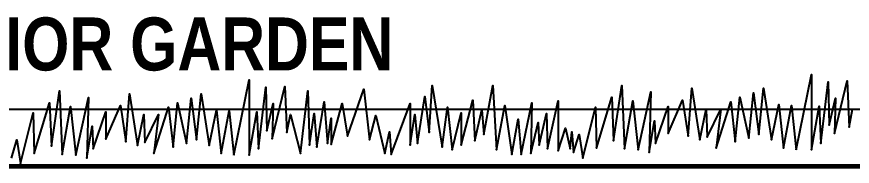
# Model space of a CAD drawing. Header units: millimetres. Extents: x -249630 to 95394, y -188036 to 109963.
# Drawn here: x -71488 to -68730, y -2308 to -1814 of the extents above; entities that cross this region are included whole.
import ezdxf

# ---------------------------------------------------------------- set-up
doc = ezdxf.new("R2010")
doc.units = ezdxf.units.MM
for name, color, linetype in [('Layer5', 84, 'Continuous'), ('SUBTITULOS', 90, 'Continuous'), ('VEREDA', 1, 'Continuous')]:
    doc.layers.add(name, color=color, linetype=linetype)
doc.layers.add('MUROS', color=6, linetype='Continuous', lineweight=60)
doc.styles.add('SUBTITULOS(E)', font='swisscbi.ttf', dxfattribs={"oblique": 15, "height": 0.2})

msp = doc.modelspace()

# ---------------------------------------------------------------- linework, layer by layer
at = {"layer": 'Layer5'}
for points in [[(-68915.932, -2253.717), (-68864.809, -2004.398), (-68864.809, -2253.717), (-68840.041, -2109.888), (-68834.049, -2232.606), (-68810.081, -2029.074), (-68807.085, -2172.744), (-68786.113, -2082.95), (-68789.109, -2199.682), (-68747.165, -2026.081), (-68741.174, -2178.73), (-68729.19, -2118.867)], [(-70771.426, -2271.834), (-70720.304, -2022.516), (-70720.304, -2271.834), (-70695.535, -2128.006), (-70689.543, -2250.723), (-70665.575, -2047.191), (-70662.579, -2190.861), (-70641.608, -2101.068), (-70644.603, -2217.799), (-70602.66, -2044.198), (-70596.668, -2196.847), (-70584.684, -2136.985), (-70551.728, -2265.689), (-70527.761, -2059.164), (-70521.769, -2238.751), (-70506.789, -2133.992), (-70497.801, -2244.737), (-70473.834, -2095.081), (-70461.85, -2232.765), (-70449.866, -2148.957), (-70449.866, -2235.758), (-70413.914, -2101.068), (-70395.938, -2208.82), (-70342.011, -2053.178), (-70324.035, -2220.792), (-70303.064, -2139.978), (-70273.104, -2265.689), (-70258.124, -2193.854), (-70252.132, -2268.682), (-70189.217, -2101.068), (-70189.217, -2238.751), (-70174.237, -2136.985), (-70165.249, -2232.765), (-70141.281, -2077.123), (-70126.302, -2196.847), (-70117.313, -2041.205), (-70084.358, -2244.737), (-70066.382, -2113.04), (-70051.403, -2253.717), (-70021.443, -2130.999), (-70021.443, -2238.751), (-69982.495, -2089.095), (-69976.503, -2223.785), (-69952.536, -2122.019), (-69946.544, -2202.834), (-69916.584, -2041.205), (-69904.6, -2253.717), (-69877.636, -2107.054), (-69853.669, -2268.682), (-69832.697, -2151.951), (-69823.709, -2268.682), (-69787.758, -2098.074), (-69790.753, -2265.689), (-69766.786, -2163.923), (-69763.79, -2238.751), (-69739.822, -2133.992), (-69736.826, -2250.723), (-69700.875, -2092.088), (-69700.875, -2256.71), (-69676.907, -2181.882), (-69661.927, -2250.723), (-69655.935, -2193.854), (-69649.943, -2262.696), (-69631.967, -2202.834), (-69619.984, -2280.655), (-69578.04, -2113.04), (-69575.044, -2247.73), (-69524.113, -2080.116), (-69518.121, -2223.785), (-69491.157, -2041.205), (-69482.169, -2250.723), (-69455.205, -2092.088), (-69437.23, -2253.717), (-69395.286, -2062.157), (-69401.278, -2262.696), (-69383.302, -2157.937), (-69380.306, -2232.765), (-69338.363, -2110.047), (-69338.363, -2199.84), (-69290.427, -2089.095), (-69272.451, -2208.82), (-69260.468, -2050.185), (-69233.504, -2220.792), (-69212.532, -2119.026), (-69209.536, -2211.813), (-69164.597, -2119.026), (-69179.576, -2247.73), (-69131.641, -2095.081), (-69116.661, -2226.778), (-69101.682, -2080.116), (-69071.722, -2214.806), (-69056.742, -2065.15), (-69038.766, -2202.834), (-69023.786, -2050.185), (-68996.823, -2220.792), (-68972.855, -2104.061), (-68957.875, -2247.73), (-68930.912, -2107.054), (-68915.932, -2253.717)], [(-71505.438, -2280.813), (-71487.461, -2220.951), (-71475.478, -2298.772), (-71433.534, -2131.157), (-71430.538, -2265.848), (-71379.607, -2098.233), (-71373.615, -2241.903), (-71346.651, -2059.322), (-71337.664, -2268.841), (-71310.7, -2110.205), (-71292.724, -2271.834), (-71250.78, -2080.274), (-71256.772, -2280.813), (-71238.797, -2176.054), (-71235.8, -2250.882), (-71193.857, -2128.164), (-71193.857, -2217.958), (-71145.922, -2107.212), (-71127.946, -2226.937), (-71115.962, -2068.302), (-71088.998, -2238.91), (-71068.026, -2137.144), (-71065.03, -2229.93), (-71020.091, -2137.144), (-71035.071, -2265.848), (-70987.136, -2113.199), (-70972.156, -2244.896), (-70957.176, -2098.233), (-70927.216, -2232.923), (-70912.236, -2083.268), (-70894.261, -2220.951), (-70879.281, -2068.302), (-70852.317, -2238.91), (-70828.349, -2122.178), (-70813.369, -2265.848), (-70786.406, -2125.171), (-70771.426, -2271.834)]]:
    msp.add_lwpolyline(points, dxfattribs=at)
at = {"layer": 'MUROS'}
msp.add_lwpolyline([(-81262.213, -2308.069), (-67982.415, -2308.069)], dxfattribs=at)
at = {"layer": 'VEREDA'}
msp.add_lwpolyline([(-68357.415, -2120.569), (-74482.415, -2120.569)], dxfattribs=at)

# ---------------------------------------------------------------- texts
at = {"layer": 'SUBTITULOS', "linetype": 'ByBlock', "style": 'SUBTITULOS(E)'}
msp.add_text('INTERIOR GARDEN', height=175, dxfattribs=at).set_placement((-72126.953, -1991.544))

doc.saveas('drawing.dxf')
